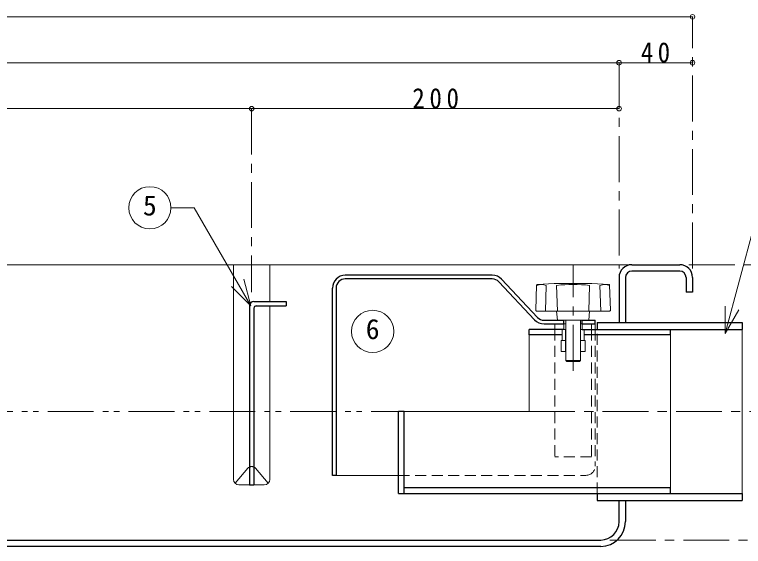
# Model space of a CAD drawing. Units: millimetres at full size, sheet at 1:5. Extents: x -1061 to 964, y -679 to 726.
# Drawn here: x -121.9 to 274.8, y -531 to -241.3 of the extents above; entities that cross this region are included whole.
import ezdxf
from ezdxf.enums import TextEntityAlignment as Align

# ---------------------------------------------------------------- set-up
doc = ezdxf.new("R2010")
doc.units = ezdxf.units.MM
doc.header["$LTSCALE"] = 5
doc.header["$PDMODE"] = 32
doc.header["$PDSIZE"] = 2.5
for name, pattern in [('CHAIN1', [8, 5, -1, 1, -1]), ('DASHED1', [1.8, 1.2, -0.6]), ('DOUBLE_CHAIN1', [8.8, 5, -1, 0.6, -0.6, 0.6, -1])]:
    doc.linetypes.add(name, pattern=pattern)
doc.layers.add('0-0', color=4, linetype='Continuous', lineweight=9)
doc.styles.add('ＭＳ ゴシック', font='')
doc.styles.get('ＭＳ ゴシック').set_extended_font_data('MS Gothic')

msp = doc.modelspace()

# ---------------------------------------------------------------- linework, layer by layer
at = {"layer": '0-0'}
for p, q in [((-632.901, -242.543), (247.099, -242.543)), ((-592.901, -267.543), (207.099, -267.543)), ((207.099, -267.543), (247.099, -267.543)), ((-599.901, -377.543), (214.099, -377.543)), ((158.099, -457.543), (158.099, -415.818)), ((178.099, -412.818), (177.999, -412.818)), ((186.199, -412.818), (186.099, -412.818)), ((90.099, -457.543), (158.099, -457.543))]:
    msp.add_line(p, q, dxfattribs=at)
at = {"layer": '0-0', "linetype": 'CHAIN1'}
for p, q in [((247.099, -379.543), (247.099, -242.543)), ((207.099, -267.543), (207.099, -379.543)), ((7.099, -292.543), (7.099, -392.543)), ((182.099, -435.318), (182.099, -377.818)), ((245.099, -377.543), (397.099, -377.543)), ((158.099, -457.543), (372.099, -457.543)), ((202.099, -527.543), (397.099, -527.543))]:
    msp.add_line(p, q, dxfattribs=at)
at = {"layer": '0-0', "color": 7, "lineweight": 18}
for p, q in [((264.873, -415.112), (280.472, -356.895)), ((-2.803, -494.543), (-2.803, -377.543)), ((17.002, -377.543), (17.002, -397.543)), ((6.704, -399.993), (2.822, -385.504)), ((162.232, -388.753), (161.748, -402.3)), ((162.708, -388.271), (171.859, -387.83)), ((191.858, -387.818), (172.34, -387.818)), ((201.491, -388.271), (192.34, -387.83)), ((201.967, -388.753), (202.451, -402.3)), ((6.704, -399.993), (-3.903, -389.386)), ((166.976, -402.818), (167.476, -388.818)), ((173.11, -388.818), (173.61, -402.818)), ((191.089, -388.818), (190.589, -402.818)), ((197.222, -402.818), (196.722, -388.818)), ((17.002, -400.043), (17.002, -494.543)), ((264.873, -415.112), (264.873, -400.112)), ((201.951, -402.818), (162.248, -402.818)), ((173.099, -402.818), (173.599, -407.818)), ((191.099, -402.818), (190.599, -407.818)), ((264.873, -415.112), (272.373, -402.121)), ((187.099, -407.818), (177.099, -407.818)), ((178.099, -429.818), (178.099, -407.818)), ((186.099, -429.818), (186.099, -407.818)), ((172.099, -412.818), (172.099, -409.818)), ((177.099, -409.818), (178.099, -409.818)), ((177.099, -409.818), (177.099, -412.818)), ((186.099, -409.818), (187.099, -409.818)), ((187.099, -409.818), (187.099, -412.818)), ((192.099, -412.818), (192.099, -409.818)), ((194.099, -412.818), (194.099, -409.818)), ((176.099, -418.818), (176.099, -412.818)), ((177.099, -412.818), (177.999, -412.818)), ((177.999, -424.818), (177.999, -412.818)), ((186.199, -412.818), (187.099, -412.818)), ((186.199, -424.818), (186.199, -412.818)), ((188.099, -418.818), (188.099, -412.818)), ((235.099, -502.268), (235.099, -412.818)), ((274.099, -412.818), (274.099, -502.268)), ((175.599, -418.818), (176.099, -418.818)), ((175.599, -424.818), (175.599, -418.818)), ((188.099, -418.818), (188.599, -418.818)), ((188.599, -424.818), (188.599, -418.818)), ((175.599, -424.818), (177.999, -424.818)), ((186.199, -424.818), (188.599, -424.818)), ((178.099, -429.818), (186.099, -429.818)), ((178.099, -429.818), (178.599, -430.318)), ((178.599, -430.318), (185.599, -430.318)), ((185.599, -430.318), (186.099, -429.818)), ((-1.929, -496.66), (4.968, -488.432)), ((16.128, -496.66), (9.231, -488.432)), ((87.099, -492.318), (53.099, -492.318)), ((14.002, -497.543), (0.197, -497.543))]:
    msp.add_line(p, q, dxfattribs=at)
at = {"layer": '0-0', "color": 5, "lineweight": 25}
for p, q in [((214.099, -377.543), (240.099, -377.543)), ((138.07, -383.318), (58.099, -383.318)), ((207.099, -384.543), (207.099, -409.043)), ((210.599, -384.543), (210.599, -409.043)), ((240.099, -381.043), (214.099, -381.043)), ((243.599, -384.543), (243.599, -392.543)), ((247.099, -384.543), (247.099, -392.543)), ((138.07, -385.318), (58.099, -385.318)), ((141.715, -386.896), (161.16, -407.609)), ((162.618, -406.241), (143.173, -385.527)), ((51.099, -492.318), (51.099, -390.318)), ((53.099, -390.318), (53.099, -492.318)), ((247.099, -392.543), (243.599, -392.543)), ((5.849, -400.043), (5.849, -497.543)), ((9.599, -400.043), (25.849, -400.043)), ((8.349, -401.293), (8.349, -497.543)), ((166.264, -407.818), (177.099, -407.818)), ((177.099, -409.818), (177.099, -407.818)), ((187.099, -407.818), (194.099, -407.818)), ((187.099, -409.818), (187.099, -407.818)), ((194.099, -409.818), (194.099, -407.818)), ((166.264, -409.818), (177.099, -409.818)), ((187.099, -409.818), (194.099, -409.818)), ((195.099, -409.043), (195.099, -412.818)), ((195.099, -409.043), (274.099, -409.043)), ((274.099, -409.043), (274.099, -412.818)), ((158.099, -415.818), (158.099, -412.818)), ((177.099, -412.818), (158.099, -412.818)), ((176.099, -415.818), (158.099, -415.818)), ((187.099, -412.818), (274.099, -412.818)), ((235.099, -415.818), (188.099, -415.818)), ((235.099, -415.818), (235.099, -412.818)), ((90.099, -457.543), (87.099, -457.543)), ((87.099, -502.268), (87.099, -457.543)), ((90.099, -502.268), (90.099, -457.543)), ((53.099, -492.318), (51.099, -492.318)), ((5.849, -497.543), (8.349, -497.543)), ((90.099, -498.918), (235.099, -498.918)), ((235.099, -502.268), (235.099, -498.918)), ((87.099, -502.268), (274.099, -502.268)), ((195.099, -502.268), (195.099, -506.043)), ((274.099, -502.268), (274.099, -506.043)), ((195.099, -506.043), (274.099, -506.043)), ((207.099, -517.543), (207.099, -506.043)), ((210.599, -506.043), (210.599, -517.543)), ((-582.901, -527.543), (197.099, -527.543)), ((197.099, -531.043), (-582.901, -531.043))]:
    msp.add_line(p, q, dxfattribs=at)
at = {"layer": '0-0', "linetype": 'DASHED1'}
for p, q in [((172.099, -412.818), (172.099, -482.318)), ((192.099, -412.818), (192.099, -482.318)), ((194.099, -412.818), (194.099, -487.318)), ((176.099, -418.818), (178.099, -418.818)), ((186.099, -418.818), (188.099, -418.818)), ((178.099, -424.818), (177.999, -424.818)), ((186.199, -424.818), (186.099, -424.818)), ((192.099, -482.318), (172.099, -482.318)), ((87.099, -492.318), (189.099, -492.318))]:
    msp.add_line(p, q, dxfattribs=at)
at = {"layer": '0-0', "color": 7, "linetype": 'DASHED1', "lineweight": 18}
msp.add_line((195.099, -502.268), (195.099, -412.818), dxfattribs=at)
at = {"layer": '0-0', "linetype": 'DOUBLE_CHAIN1'}
msp.add_line((-587.901, -457.543), (87.099, -457.543), dxfattribs=at)
at = {"layer": '0-0'}
msp.add_lwpolyline([(-392.901, -292.543), (7.099, -292.543), (207.099, -292.543)], dxfattribs=at)
at = {"layer": '0-0', "color": 7, "lineweight": 18}
msp.add_lwpolyline([(6.704, -399.993), (-24.15, -346.553), (-36.799, -346.553)], dxfattribs=at)
at = {"layer": '0-0', "color": 5, "lineweight": 25}
msp.add_lwpolyline([(8.349, -397.543), (25.849, -397.543), (25.849, -400.043)], dxfattribs=at)
at = {"layer": '0-0', "color": 7, "lineweight": 18}
for centre in [(-48.299, -346.553), (72.994, -413.905)]:
    msp.add_circle(centre, 11.5, dxfattribs=at)
at = {"layer": '0-0', "color": 5, "lineweight": 25}
for centre, radius, start, end in [((214.099, -384.543), 7, 90, 180), ((240.099, -384.543), 7, 0, 90), ((58.099, -390.318), 7, 90, 180), ((138.07, -390.318), 7, 43.19126, 90), ((214.099, -384.543), 3.5, 90, 180), ((240.099, -384.543), 3.5, 0, 90), ((58.099, -390.318), 5, 90, 180), ((138.07, -390.318), 5, 43.19126, 90), ((8.349, -400.043), 2.5, 90, 180), ((9.599, -401.293), 1.25, 90, 180), ((166.264, -402.818), 7, 223.19126, 270), ((166.264, -402.818), 5, 223.19126, 270), ((197.099, -517.543), 10, 270, 0), ((197.099, -517.543), 13.5, 270, 0)]:
    msp.add_arc(centre, radius, start, end, dxfattribs=at)
at = {"layer": '0-0', "color": 7, "lineweight": 18}
for centre, radius, start, end in [((164.853, -395.45), 7.132, 68.41749, 111.58251), ((162.732, -388.771), 0.5, 92.76051, 177.95459), ((172.34, -397.818), 10, 90, 92.76051), ((182.099, -469.374), 81.055, 83.6327, 96.3673), ((191.858, -397.818), 10, 87.23949, 90), ((199.346, -395.45), 7.132, 68.41749, 111.58251), ((201.467, -388.771), 0.5, 2.04541, 87.23949), ((162.248, -402.318), 0.5, 177.95459, 270), ((201.951, -402.318), 0.5, 270, 2.04541), ((7.099, -490.543), 3, 114.62432, 135.27973), ((7.099, -490.543), 3, 44.72027, 65.37568), ((0.197, -494.543), 3, 180, 270), ((14.002, -494.543), 3, 270, 0)]:
    msp.add_arc(centre, radius, start, end, dxfattribs=at)
at = {"layer": '0-0', "linetype": 'DASHED1'}
for centre, radius, start, end in [((7.099, -490.543), 3, 65.37568, 114.62432), ((189.099, -487.318), 5, 270, 0)]:
    msp.add_arc(centre, radius, start, end, dxfattribs=at)
at = {"layer": '0-0'}
for p in [(247.099, -242.543), (207.099, -267.543), (247.099, -267.543), (7.099, -292.543), (207.099, -292.543)]:
    msp.add_point(p, dxfattribs=at)

# ---------------------------------------------------------------- texts
at = {"layer": '0-0', "color": 7, "style": 'ＭＳ ゴシック'}
for s, p in [('5', (-52.049, -354.053)), ('6', (69.244, -421.405))]:
    msp.add_text(s, height=11, dxfattribs=at).set_placement(p, align=Align.BOTTOM_LEFT)
at = {"layer": '0-0', "color": 7, "char_height": 11, "attachment_point": 7, "style": 'ＭＳ ゴシック'}
for s, insert in [('\\T1.36;\\W0.9;40', (218.974, -267.543)), ('\\T1.38;\\W0.9;200', (94.599, -292.543))]:
    msp.add_mtext(s, dxfattribs=dict(at, insert=insert))

doc.saveas('drawing.dxf')
